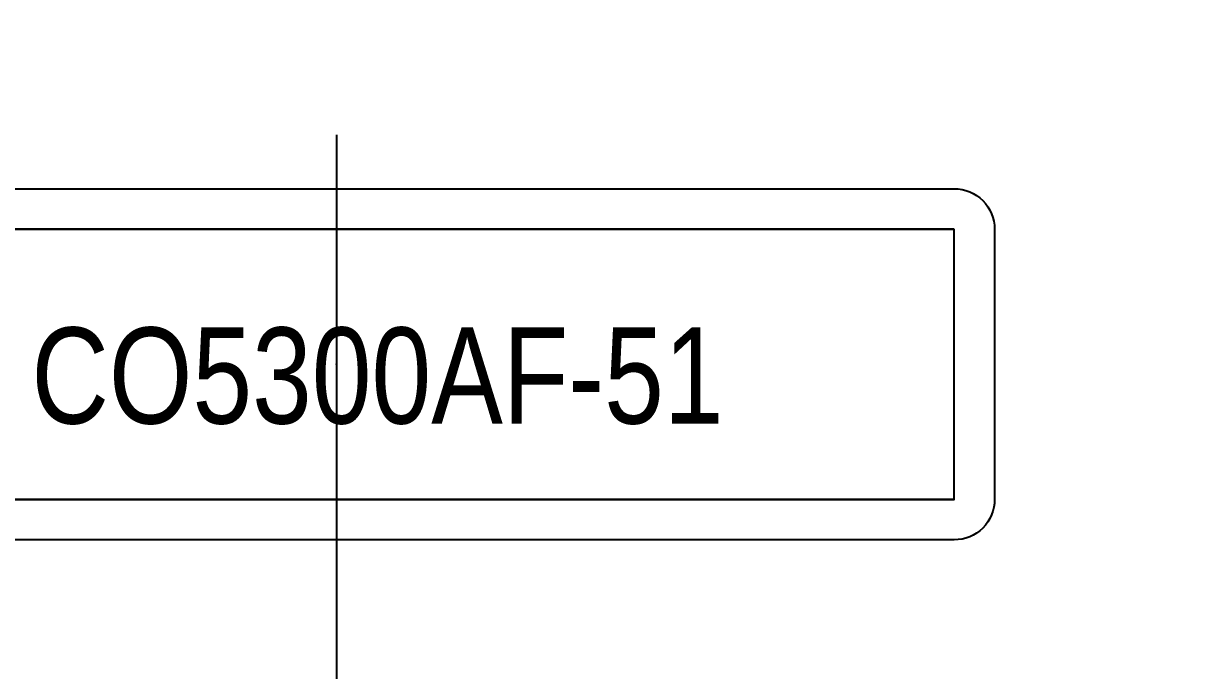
# Model space of a CAD drawing. Header units: inches. Extents: x 1765 to 5217, y -1519 to 441.
# Drawn here: x 3983.14 to 3990.38, y -768.6 to -764.6 of the extents above; entities that cross this region are included whole.
import ezdxf

# ---------------------------------------------------------------- set-up
doc = ezdxf.new("R2010")
doc.units = ezdxf.units.IN
doc.header["$MEASUREMENT"] = 0
doc.linetypes.add('ACISOTGB', pattern=[9, 4, -1, 1, -1, 1, -1])
doc.styles.add('Arial', font='')
doc.styles.add('MBC_Arial_Font', font='arial.ttf', dxfattribs={"width": 0.8})
doc.styles.get('Arial').set_extended_font_data('SimSun')
doc.dimstyles.new('ISO-25$0', dxfattribs={"dimtxt": 2.5, "dimasz": 1, "dimexe": 1.5, "dimexo": 0.5, "dimgap": 0.2, "dimtad": 1, "dimzin": 9, "dimdsep": 46, "dimtxsty": 'Arial', "dimcen": 0.5, "dimadec": 0, "dimazin": 0, "dimtp": 1.2, "dimtm": 1.2, "dimtfac": 1, "dimtmove": 0, "dimatfit": 3, "dimfxl": 0, "dimtolj": 1, "dimarcsym": 0})

# ---------------------------------------------------------------- blocks, each defined once
blk = doc.blocks.new('CO5300AF-51-1')
for p, q in [((116.9718, 67.8066), (124.6118, 67.8066)), ((124.6118, 66.1366), (116.9718, 66.1366))]:
    blk.add_line(p, q)
blk.add_lwpolyline([(124.8618, 67.8066), (124.8618, 66.1366, -0.414214), (124.6118, 65.8866), (116.9718, 65.8866, -0.414214), (116.7218, 66.1366), (116.7218, 67.8066, -0.414214), (116.9718, 68.0566), (124.6118, 68.0566, -0.414214)], format="xyb", close=True)
at = {"color": 0}
blk.add_lwpolyline([(124.6118, 67.8066), (116.9718, 67.8066), (116.9718, 66.1366), (124.6118, 66.1366)], close=True, dxfattribs=at)
blk.add_point((120.7918, 66.9716))
at = {"color": 0, "insert": (123.1856, 67.1991), "char_height": 0.647923, "width": 5.590214, "attachment_point": 3, "style": 'MBC_Arial_Font'}
blk.add_mtext('{\\H0.9167x;\\C5;CO5300AF-51}', dxfattribs=at)
blk = doc.blocks.new('GVO2.13+CO5300AF-51')
at = {"color": 1, "linetype": 'ACISOTGB'}
blk.add_line((550.02605, 199.79618), (550.02605, 140.49363), dxfattribs=at)
blk.add_blockref('CO5300AF-51-1', (429.23429, 77.4069))
blk = doc.blocks.new('*D126')
at = {"color": 0, "lineweight": -2, "transparency": 16777216}
for p, q in [((3987.7546, -760.193), (4027.3238, -760.193)), ((4025.8238, -770.0687), (4025.8238, -761.193)), ((3997.8299, -771.0687), (4027.3238, -771.0687))]:
    blk.add_line(p, q, dxfattribs=at)
at = {"color": 0, "transparency": 16777216}
for points in [[(4025.6571, -761.193), (4025.9905, -761.193), (4025.8238, -760.193)], [(4025.6571, -770.0687), (4025.9905, -770.0687), (4025.8238, -771.0687)]]:
    blk.add_solid(points, dxfattribs=at)
at = {"layer": 'Defpoints', "color": 0, "transparency": 16777216}
for p in [(3987.2546, -760.193), (4025.8238, -760.193), (3997.3299, -771.0687)]:
    blk.add_point(p, dxfattribs=at)
at = {"color": 0, "transparency": 16777216, "insert": (4024.3738, -765.6309), "char_height": 2.5, "attachment_point": 5, "rotation": 90, "style": 'Arial'}
blk.add_mtext('\\A1;10.88', dxfattribs=at)

msp = doc.modelspace()

# ---------------------------------------------------------------- block references
at = {"color": 2}
msp.add_blockref('GVO2.13+CO5300AF-51', (3435.0526, -911.0857), dxfattribs=at)

# ---------------------------------------------------------------- dimensions: what is measured, and where the dimension line sits
dim = msp.add_linear_dim(base=(4025.8238, -760.193), p1=(3997.3299, -771.0687), p2=(3987.2546, -760.193), angle=90, dimstyle='ISO-25$0', override={"dimfxl": 1.25})
dim.commit()
dim.dimension.update_dxf_attribs({"geometry": '*D126', "text_midpoint": (4024.3738, -765.6309)})

doc.saveas('drawing.dxf')
